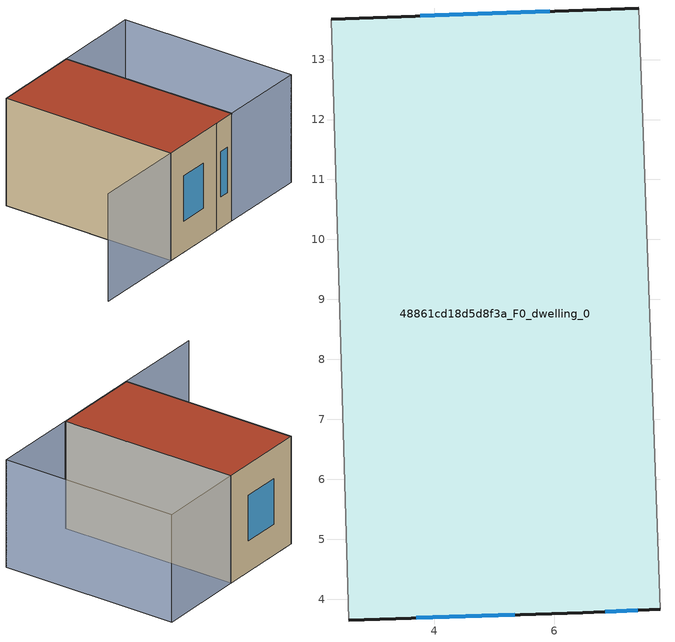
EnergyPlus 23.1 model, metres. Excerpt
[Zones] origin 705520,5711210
48861cd18d5d8f3a_F0_dwelling_0
 floor ground (EU_floor_Construction): 7.77,3.83 7.41,13.86 2.28,13.67 2.57,3.65 6.47,3.78 z0
 wall outside (EU_wall_Construction): 7.77,3.83 6.47,3.78 2.57,3.65 / 2.28,13.67 7.41,13.86 z0:6
 wall adiabatic (EU_wall_Construction): 7.41,13.86 7.77,3.83 / 2.57,3.65 2.28,13.67 z0:6
 window (EU_Window_Construction): 7.4,3.81 6.85,3.79 / 5.35,3.74 3.7,3.69 / 3.76,13.73 5.93,13.81 z1.73:4.27
 roof outside (EU_roof_Construction): 7.41,13.86 7.77,3.83 6.47,3.78 2.57,3.65 2.28,13.67 z6
shading: 2.28,13.67 2.57,3.65 / 2.57,3.65 -2.7,3.5 / 7.77,3.82 7.41,13.86 / 7.41,13.86 12.46,14.04 / 12.46,14.04 12.82,4 / 12.82,4 7.77,3.82 z0:6
[Building]
EU S2 Campaign: North Axis=0; Terrain=City; Solar Distribution=FullExterior
[Site:Location]
London: Latitude=51.5; Longitude=-0.5; Time Zone=0; Elevation=25
[SizingPeriod:WeatherFileDays]
AnnualSizingPeriod: Begin Month=1; Begin Day of Month=1; End Month=12; End Day of Month=31; Day of Week for Start Day=Monday; Use Weather File Daylight Saving Period=No; Use Weather File Rain and Snow Indicators=No
[MATERIAL]
EU_InternalMass_Material: Roughness=MediumRough; Thickness=0.1; Conductivity=1; Density=1800; Specific Heat=900; Thermal Absorptance=0.9; Solar Absorptance=0.7; Visible Absorptance=0.7
[MATERIAL:NOMASS] Roughness=MediumRough; Thermal Absorptance=0.9; Solar Absorptance=0.7; Visible Absorptance=0.7
Name | Thermal Resistance
EU_wall_NoMass | 0.724719
EU_roof_NoMass | 2.98947
EU_floor_NoMass | 2.39157
[WINDOWMATERIAL:SIMPLEGLAZINGSYSTEM]
EU_Window_SimpleGlazing: UFactor=2.63425; Solar Heat Gain Coefficient=0.76; Visible Transmittance=0.76
[CONSTRUCTION]
EU_wall_Construction: EU_wall_NoMass
EU_roof_Construction: EU_roof_NoMass
EU_floor_Construction: EU_floor_NoMass
EU_InternalMass_Construction: EU_InternalMass_Material
EU_Window_Construction: EU_Window_SimpleGlazing
[ZONE]
48861cd18d5d8f3a_F0_dwelling_0: Type=1; Multiplier=1; Ceiling Height=autocalculate; Volume=311.243; Floor Area=autocalculate; Part of Total Floor Area=Yes
[INTERNALMASS]
48861cd18d5d8f3a_F0_dwelling_0_EU_InternalMass: Construction=EU_InternalMass_Construction; Zone or ZoneList=48861cd18d5d8f3a_F0_dwelling_0; Surface Area=51.8738
[OTHEREQUIPMENT]
EU_Step8_InternalGain_48861cd18d5d8f3a_F0_dwelling_0_f000: Fuel Type=Electricity; Zone or ZoneList or Space or SpaceList=48861cd18d5d8f3a_F0_dwelling_0; Schedule=EU_Step8_GainSchedule_48861cd18d5d8f3a_F0_dwelling_0_f000; Design Level Calculation Method=Watts/Area; Power per Zone Floor Area=1; Fraction Latent=0; Fraction Radiant=0; Fraction Lost=0; Carbon Dioxide Generation Rate=0; EndUse Subcategory=EU_Step8_InternalGains
[ZONEVENTILATION:DESIGNFLOWRATE]
EU_ConstantAir_48861cd18d5d8f3a_F0_dwelling_0: Zone or ZoneList or Space or SpaceList=48861cd18d5d8f3a_F0_dwelling_0; Schedule=EU_AlwaysOn; Design Flow Rate Calculation Method=AirChanges/Hour; Air Changes per Hour=0.418135; Ventilation Type=Natural; Fan Pressure Rise=0; Fan Total Efficiency=1; Constant Term Coefficient=1; Temperature Term Coefficient=0; Velocity Term Coefficient=0; Velocity Squared Term Coefficient=0; Minimum Indoor Temperature=-100; Maximum Indoor Temperature=100; Delta Temperature=-100; Minimum Outdoor Temperature=-100; Maximum Outdoor Temperature=100; Maximum Wind Speed=40
[HVACTEMPLATE:THERMOSTAT]
EU_HeatOnly_48861cd18d5d8f3a_F0_dwelling_0: Constant Heating Setpoint=20; Constant Cooling Setpoint=50
[HVACTEMPLATE:ZONE:IDEALLOADSAIRSYSTEM]
48861cd18d5d8f3a_F0_dwelling_0: Template Thermostat=EU_HeatOnly_48861cd18d5d8f3a_F0_dwelling_0; System Availability Schedule=EU_AlwaysOn; Maximum Heating Supply Air Temperature=50; Minimum Cooling Supply Air Temperature=13; Maximum Heating Supply Air Humidity Ratio=0.0156; Minimum Cooling Supply Air Humidity Ratio=0.0077; Heating Limit=NoLimit; Cooling Limit=NoLimit; Heating Availability Schedule=EU_AlwaysOn; Cooling Availability Schedule=EU_CoolingOff; Dehumidification Control Type=ConstantSensibleHeatRatio; Cooling Sensible Heat Ratio=0.7; Dehumidification Setpoint=60; Humidification Control Type=None; Humidification Setpoint=30; Outdoor Air Method=None; Outdoor Air Flow Rate per Person=0.00944; Outdoor Air Flow Rate per Zone Floor Area=0; Outdoor Air Flow Rate per Zone=0; Demand Controlled Ventilation Type=None; Outdoor Air Economizer Type=NoEconomizer; Heat Recovery Type=None; Sensible Heat Recovery Effectiveness=0.7; Latent Heat Recovery Effectiveness=0.65
[SIZING:ZONE]
48861cd18d5d8f3a_F0_dwelling_0: Zone Cooling Design Supply Air Temperature Input Method=SupplyAirTemperature; Zone Cooling Design Supply Air Temperature=13; Zone Heating Design Supply Air Temperature Input Method=SupplyAirTemperature; Zone Heating Design Supply Air Temperature=50; Zone Cooling Design Supply Air Humidity Ratio=0.008; Zone Heating Design Supply Air Humidity Ratio=0.008; Cooling Design Air Flow Method=DesignDay; Cooling Design Air Flow Rate=0; Cooling Minimum Air Flow per Zone Floor Area=0.000762; Cooling Minimum Air Flow=0; Cooling Minimum Air Flow Fraction=0.2; Heating Design Air Flow Method=DesignDay; Heating Design Air Flow Rate=0; Heating Maximum Air Flow per Zone Floor Area=0.002032; Heating Maximum Air Flow=0.141576; Heating Maximum Air Flow Fraction=0.3; Account for Dedicated Outdoor Air System=No; Dedicated Outdoor Air System Control Strategy=NeutralSupplyAir; Dedicated Outdoor Air Low Setpoint Temperature for Design=autosize; Dedicated Outdoor Air High Setpoint Temperature for Design=autosize; Zone Load Sizing Method=Sensible Load Only No Latent Load; Zone Latent Cooling Design Supply Air Humidity Ratio Input Method=HumidityRatioDifference; Zone Cooling Design Supply Air Humidity Ratio Difference=0.005; Zone Latent Heating Design Supply Air Humidity Ratio Input Method=HumidityRatioDifference; Zone Humidification Design Supply Air Humidity Ratio Difference=0.005
[SCHEDULE:CONSTANT]
Name | Hourly Value
EU_AlwaysOn | 1
EU_CoolingOff | 0
[SCHEDULE:FILE]
EU_Step8_GainSchedule_48861cd18d5d8f3a_F0_dwelling_0_f000: File=../../schedules/48861cd18d5d8f3a/48861cd18d5d8f3a_F0_dwelling_0_f000_gain.csv; Column Number=1; Rows to Skip at Top=0; Number of Hours of Data=8760; Column Separator=Comma; Interpolate to Timestep=No; Minutes per Item=60; Adjust Schedule for Daylight Savings=Yes
